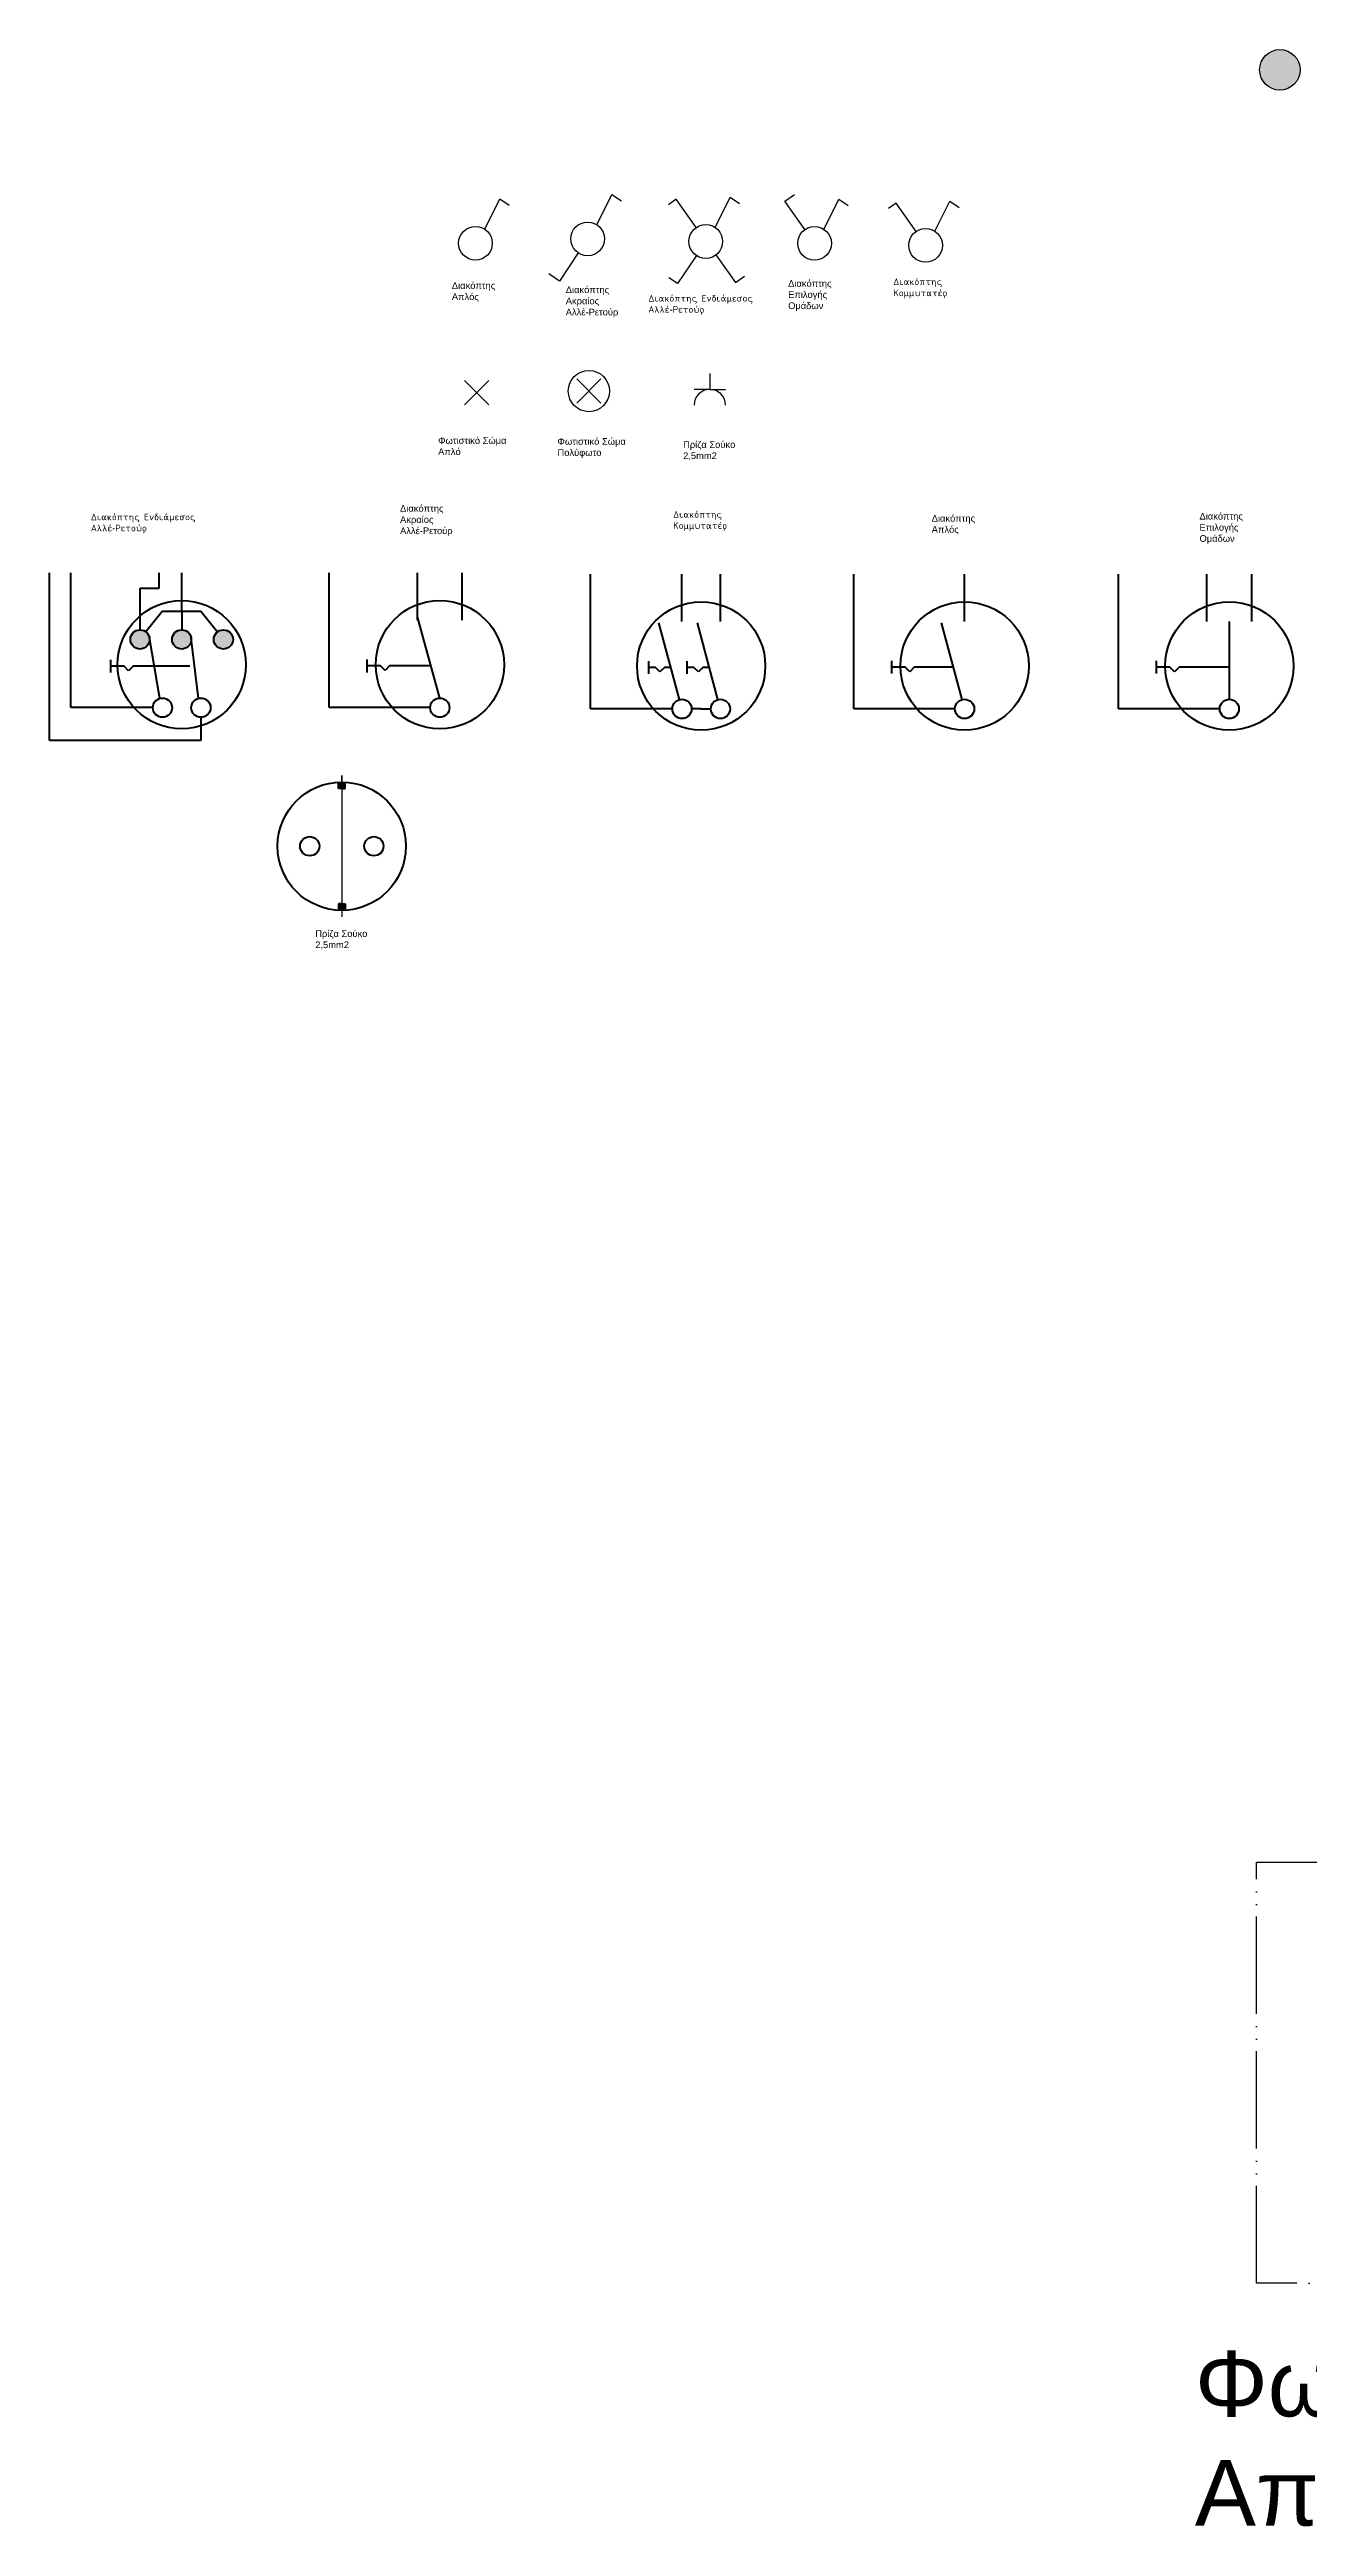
# Model space of a CAD drawing. Header units: millimetres. Extents: x 81094 to 82884, y 57169 to 58499.
# Drawn here: x 81094 to 81405, y 57840 to 58451 of the extents above; entities that cross this region are included whole.
import ezdxf

# ---------------------------------------------------------------- set-up
doc = ezdxf.new("R2010")
doc.units = ezdxf.units.MM
doc.linetypes.add('ACAD_ISO05W100', pattern=[33, 24, -3, 0, -3, 0, -3])
for name, color, linetype, lineweight in [('2S', 7, 'Continuous', 200), ('S', 7, 'Continuous', 100), ('S_2', 7, 'Continuous', 50), ('S_4', 7, 'Continuous', 25)]:
    doc.layers.add(name, color=color, linetype=linetype, lineweight=lineweight)
doc.styles.get("Standard").update_dxf_attribs({"font": 'arial.ttf'})

msp = doc.modelspace()

# ---------------------------------------------------------------- hatches: boundary and pattern name
at = {"true_color": 0x000000}
h = msp.add_hatch(color=18, dxfattribs=at)
h.dxf.hatch_style = 1
edge = h.paths.add_edge_path()
edge.add_arc((81397.63, 58445.78), 5, 0, 360)
at = {"layer": '2S'}
h = msp.add_hatch(color=256, dxfattribs=at)
h.dxf.hatch_style = 1
h.paths.add_polyline_path([(81139.46, 58305.3, 1), (81134.72, 58305.3, 1)])
h.paths.add_polyline_path([(81129.18, 58305.3, 1), (81124.44, 58305.3, 1)])
h.paths.add_polyline_path([(81118.9, 58305.3, 1), (81114.15, 58305.3, 1)])
h = msp.add_hatch(color=256, dxfattribs=at)
h.dxf.hatch_style = 1
h.paths.add_polyline_path([(81166.29, 58270.12, 0.012506), (81165.5, 58270.1), (81165.5, 58268.54), (81166.29, 58268.54)])
h.paths.add_polyline_path([(81167.08, 58270.1, 0.012506), (81166.29, 58270.12), (81166.29, 58268.54), (81167.08, 58268.54)])
h = msp.add_hatch(color=256, dxfattribs=at)
h.dxf.hatch_style = 1
h.paths.add_polyline_path([(81166.29, 58240.06), (81165.51, 58240.06), (81165.51, 58238.5, 0.012373), (81166.29, 58238.48)])
h.paths.add_polyline_path([(81167.09, 58240.06), (81166.3, 58240.06), (81166.29, 58238.48, 0.012638), (81167.09, 58238.5)])

# ---------------------------------------------------------------- linework, layer by layer
for p, q in [((81201.56, 58406.45), (81205.24, 58413.92)), ((81205.24, 58413.92), (81207.57, 58412.36)), ((81229.22, 58407.55), (81232.9, 58415.01)), ((81232.9, 58415.01), (81235.24, 58413.45)), ((81248.76, 58413.85), (81246.88, 58412.52)), ((81253.69, 58406.87), (81248.76, 58413.85)), ((81258.36, 58406.9), (81262.04, 58414.37)), ((81262.04, 58414.37), (81264.37, 58412.8)), ((81275.58, 58413.38), (81277.95, 58415.05)), ((81280.51, 58406.4), (81275.58, 58413.38)), ((81285.18, 58406.43), (81288.86, 58413.9)), ((81288.86, 58413.9), (81291.19, 58412.33)), ((81302.96, 58412.89), (81301.09, 58411.56)), ((81307.89, 58405.91), (81302.96, 58412.89)), ((81312.56, 58405.95), (81316.24, 58413.41)), ((81316.24, 58413.41), (81318.57, 58411.85)), ((81224.61, 58400.62), (81219.98, 58393.68)), ((81253.74, 58399.98), (81249.11, 58393.04)), ((81258.54, 58400.11), (81263.4, 58393.35)), ((81219.98, 58393.68), (81217.34, 58395.44)), ((81249.11, 58393.04), (81246.95, 58394.48)), ((81263.4, 58393.35), (81265.56, 58394.9)), ((81196.55, 58369.12), (81202.51, 58363.16)), ((81202.51, 58369.12), (81196.55, 58363.16)), ((81224.24, 58369.53), (81230.2, 58363.57)), ((81230.2, 58369.53), (81224.24, 58363.57)), ((81257.05, 58370.85), (81257.05, 58366.97)), ((81257.05, 58366.97), (81253.16, 58366.97)), ((81257.05, 58366.97), (81260.93, 58366.97))]:
    msp.add_line(p, q)
at = {"color": 3, "linetype": 'ACAD_ISO05W100'}
msp.add_lwpolyline([(81391.83, 58003.78), (81534.57, 58003.78), (81534.57, 57899.91), (81391.83, 57899.91)], close=True, dxfattribs=at)
for centre, radius in [((81397.63, 58445.78), 5), ((81199.25, 58402.99), 4.16), ((81226.91, 58404.08), 4.16), ((81256.05, 58403.44), 4.16), ((81282.87, 58402.97), 4.16), ((81310.25, 58402.48), 4.16), ((81227.22, 58366.55), 5.08)]:
    msp.add_circle(centre, radius)
msp.add_arc((81257.05, 58363.08), 3.89, 0, 180)
at = {"layer": '2S'}
for p, q in [((81190.47, 58290.84), (81184.93, 58310.83)), ((81249.55, 58290.46), (81244.49, 58309.36)), ((81259.04, 58290.46), (81253.98, 58309.36)), ((81319.26, 58290.46), (81314.2, 58309.36)), ((81385.16, 58290.54), (81385.16, 58309.73)), ((81121.45, 58290.76), (81118.86, 58305.71)), ((81130.94, 58290.76), (81129.16, 58305.59)), ((81165.5, 58268.54), (81165.5, 58270.1)), ((81166.29, 58268.54), (81165.5, 58268.54)), ((81166.29, 58268.54), (81167.08, 58268.54)), ((81167.08, 58268.54), (81167.08, 58270.1)), ((81166.3, 58240.06), (81165.51, 58240.06)), ((81165.51, 58240.06), (81165.51, 58238.5)), ((81166.29, 58238.48), (81166.3, 58240.06)), ((81166.3, 58240.06), (81167.09, 58240.06)), ((81167.09, 58240.06), (81167.09, 58238.5))]:
    msp.add_line(p, q, dxfattribs=at)
at = {"layer": 'S'}
for p, q in [((81094.22, 58280.38), (81094.22, 58321.72)), ((81099.49, 58288.47), (81099.49, 58321.72)), ((81121.24, 58317.94), (81121.24, 58321.72)), ((81126.81, 58312.27), (81126.81, 58321.72)), ((81163.15, 58288.47), (81163.15, 58321.72)), ((81184.93, 58310.04), (81184.93, 58321.72)), ((81196.01, 58310.04), (81196.01, 58321.72)), ((81227.6, 58288.16), (81227.6, 58321.41)), ((81250.17, 58309.73), (81250.17, 58321.41)), ((81259.66, 58309.73), (81259.66, 58321.41)), ((81292.56, 58288.16), (81292.56, 58321.41)), ((81319.87, 58309.73), (81319.87, 58321.41)), ((81357.84, 58288.16), (81357.84, 58321.41)), ((81379.62, 58309.73), (81379.62, 58321.41)), ((81390.7, 58309.73), (81390.7, 58321.41)), ((81116.53, 58307.68), (81116.53, 58317.94)), ((81116.53, 58317.94), (81121.24, 58317.94)), ((81122.06, 58312.27), (81118, 58307.16)), ((81122.06, 58312.27), (81131.55, 58312.27)), ((81126.81, 58312.27), (81126.81, 58307.68)), ((81131.55, 58312.26), (81135.61, 58307.16)), ((81109.3, 58297.11), (81109.3, 58300.27)), ((81172.53, 58297.17), (81172.53, 58300.33)), ((81241.98, 58296.8), (81241.98, 58299.97)), ((81251.48, 58296.8), (81251.48, 58299.97)), ((81301.93, 58296.86), (81301.93, 58300.03)), ((81367.22, 58296.86), (81367.22, 58300.03)), ((81119.69, 58288.47), (81099.49, 58288.47)), ((81131.55, 58286.1), (81131.55, 58280.38)), ((81188.1, 58288.47), (81163.15, 58288.47)), ((81247.79, 58288.16), (81227.6, 58288.16)), ((81317.5, 58288.16), (81292.56, 58288.16)), ((81382.79, 58288.16), (81357.84, 58288.16)), ((81131.55, 58280.38), (81094.22, 58280.38))]:
    msp.add_line(p, q, dxfattribs=at)
at = {"layer": 'S_2'}
for p, q in [((81112.61, 58298.69), (81109.3, 58298.69)), ((81113.72, 58297.57), (81112.61, 58298.69)), ((81114.84, 58298.69), (81113.72, 58297.57)), ((81117.95, 58298.69), (81114.84, 58298.69)), ((81125.05, 58298.69), (81117.95, 58298.69)), ((81128.82, 58298.69), (81125.05, 58298.69)), ((81175.83, 58298.75), (81172.53, 58298.75)), ((81176.95, 58297.63), (81175.83, 58298.75)), ((81178.07, 58298.75), (81176.95, 58297.63)), ((81181.18, 58298.75), (81178.07, 58298.75)), ((81188.28, 58298.75), (81181.18, 58298.75)), ((81243.64, 58298.39), (81241.98, 58298.39)), ((81244.75, 58297.27), (81243.64, 58298.39)), ((81245.87, 58298.39), (81244.75, 58297.27)), ((81247.43, 58298.39), (81245.87, 58298.39)), ((81253.13, 58298.39), (81251.48, 58298.39)), ((81254.25, 58297.27), (81253.13, 58298.39)), ((81255.36, 58298.39), (81254.25, 58297.27)), ((81256.92, 58298.39), (81255.36, 58298.39)), ((81305.23, 58298.44), (81301.93, 58298.44)), ((81306.35, 58297.33), (81305.23, 58298.44)), ((81307.47, 58298.44), (81306.35, 58297.33)), ((81310.58, 58298.44), (81307.47, 58298.44)), ((81317.12, 58298.44), (81310.58, 58298.44)), ((81370.52, 58298.44), (81367.22, 58298.44)), ((81371.64, 58297.33), (81370.52, 58298.44)), ((81372.76, 58298.44), (81371.64, 58297.33)), ((81375.87, 58298.44), (81372.76, 58298.44)), ((81385.16, 58298.44), (81375.87, 58298.44)), ((81254.91, 58288.16), (81252.54, 58288.16)), ((81254.91, 58288.16), (81257.28, 58288.16))]:
    msp.add_line(p, q, dxfattribs=at)
for centre, radius in [((81126.81, 58299.06), 15.82), ((81190.47, 58299.06), 15.82), ((81254.91, 58298.75), 15.82), ((81319.87, 58298.75), 15.82), ((81385.16, 58298.75), 15.82), ((81116.53, 58305.3), 2.37), ((81126.81, 58305.3), 2.37), ((81137.09, 58305.3), 2.37), ((81122.06, 58288.47), 2.37), ((81131.55, 58288.47), 2.37), ((81190.47, 58288.47), 2.37), ((81250.17, 58288.16), 2.37), ((81259.66, 58288.16), 2.37), ((81319.87, 58288.16), 2.37), ((81385.16, 58288.16), 2.37), ((81166.29, 58254.3), 15.82), ((81158.38, 58254.3), 2.37), ((81174.2, 58254.3), 2.37)]:
    msp.add_circle(centre, radius, dxfattribs=at)
at = {"layer": 'S_4'}
for p, q in [((81166.29, 58270.12), (81166.29, 58271.7)), ((81166.29, 58271.7), (81166.29, 58236.9)), ((81166.29, 58238.48), (81166.29, 58236.9))]:
    msp.add_line(p, q, dxfattribs=at)

# ---------------------------------------------------------------- texts
at = {"attachment_point": 1}
for s, insert, char_height, width in [('Διακόπτης\\PΑπλός', (81193.43, 58393.39), 1.648, 12.3759), ('Διακόπτης\\PΕπιλογής\\PΟμάδων', (81276.36, 58393.91), 1.648, 12.3759), ('{\\fISOCPEUR|b0|i0|c161|p34;Διακόπτης\\PΚομμυτατέρ}', (81302.29, 58394.34), 1.6485, 27.0019), ('Διακόπτης\\PΑκραίος\\PΑλλέ-Ρετούρ', (81221.52, 58392.36), 1.6485, 15.0588), ('{\\fISOCPEUR|b0|i0|c161|p34;Διακόπτης Ενδιάμεσος\\PΑλλέ}-{\\fISOCPEUR|b0|i0|c161|p34;Ρετούρ}', (81241.88, 58390.27), 1.6485, 27.0019), ('Φωτιστικό Σώμα\\PΑπλό', (81190.05, 58355.16), 1.6485, 17.5026), ('Φωτιστικό Σώμα\\PΠολύφωτο', (81219.48, 58354.95), 1.6485, 17.5026), ('Πρίζα Σούκο\\P2,5mm2', (81250.46, 58354.18), 1.6485, 13.2273), ('Διακόπτης\\PΑκραίος\\PΑλλέ-Ρετούρ', (81180.66, 58338.42), 1.6485, 15.0588), ('{\\fISOCPEUR|b0|i0|c161|p34;Διακόπτης Ενδιάμεσος\\PΑλλέ}-{\\fISOCPEUR|b0|i0|c161|p34;Ρετούρ}', (81104.41, 58336.34), 1.6485, 27.0019), ('{\\fISOCPEUR|b0|i0|c161|p34;Διακόπτης\\PΚομμυτατέρ}', (81248, 58336.95), 1.6485, 27.0019), ('Διακόπτης\\PΑπλός', (81311.76, 58335.99), 1.648, 12.3759), ('Διακόπτης\\PΕπιλογής\\PΟμάδων', (81377.8, 58336.51), 1.648, 12.3759), ('Πρίζα Σούκο\\P2,5mm2', (81159.74, 58233.56), 1.6485, 13.2273), ('Φωτιστικό Σώμα\\PΑπλό', (81376.66, 57883.2), 16.1478, 171.4483)]:
    msp.add_mtext(s, dxfattribs=dict(at, insert=insert, char_height=char_height, width=width))

doc.saveas('drawing.dxf')
